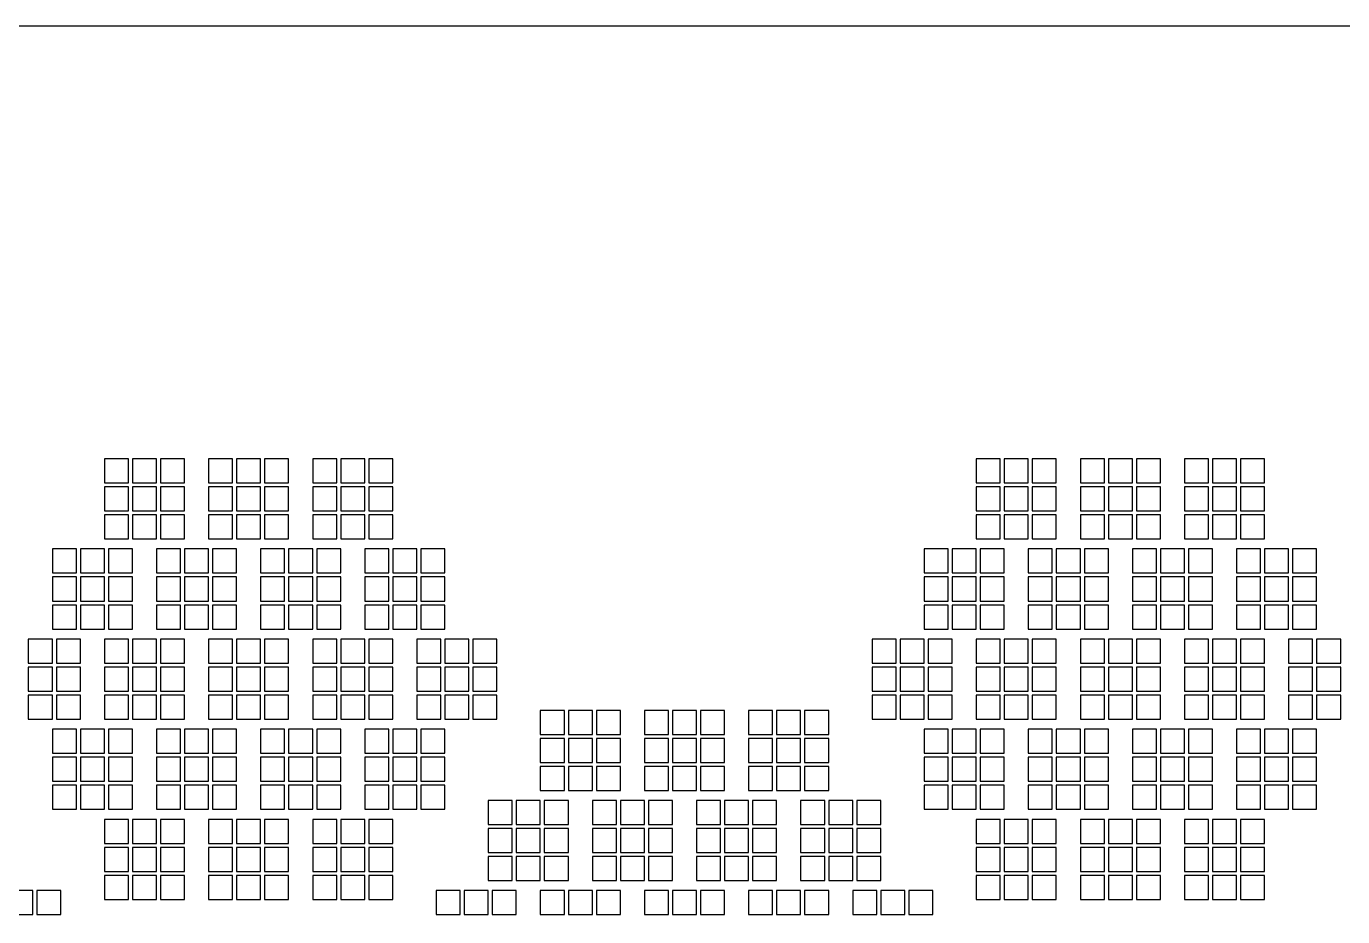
# Model space of a CAD drawing. Extents: x -49 to 54, y -38 to 38.
# Drawn here: x 27.16 to 43.59, y 26.88 to 38 of the extents above; entities that cross this region are included whole.
import ezdxf

# ---------------------------------------------------------------- set-up
doc = ezdxf.new("R2010")
doc.units = 0
doc.layers.add('BACK_LAYER', color=5, linetype='CONTINUOUS')
doc.layers.add('OUTLINE', color=7, linetype='CONTINUOUS')

msp = doc.modelspace()

# ---------------------------------------------------------------- linework, layer by layer
at = {"layer": 'BACK_LAYER'}
for points in [[(28.13, 32.299), (28.43, 32.299), (28.43, 32.599), (28.13, 32.599)], [(28.48, 32.299), (28.78, 32.299), (28.78, 32.599), (28.48, 32.599)], [(28.83, 32.299), (29.13, 32.299), (29.13, 32.599), (28.83, 32.599)], [(29.43, 32.299), (29.73, 32.299), (29.73, 32.599), (29.43, 32.599)], [(29.78, 32.299), (30.08, 32.299), (30.08, 32.599), (29.78, 32.599)], [(30.13, 32.299), (30.43, 32.299), (30.43, 32.599), (30.13, 32.599)], [(30.73, 32.299), (31.03, 32.299), (31.03, 32.599), (30.73, 32.599)], [(31.08, 32.299), (31.38, 32.299), (31.38, 32.599), (31.08, 32.599)], [(31.43, 32.299), (31.73, 32.299), (31.73, 32.599), (31.43, 32.599)], [(39.014, 32.299), (39.314, 32.299), (39.314, 32.599), (39.014, 32.599)], [(39.364, 32.299), (39.664, 32.299), (39.664, 32.599), (39.364, 32.599)], [(39.714, 32.299), (40.014, 32.299), (40.014, 32.599), (39.714, 32.599)], [(40.314, 32.299), (40.614, 32.299), (40.614, 32.599), (40.314, 32.599)], [(40.664, 32.299), (40.964, 32.299), (40.964, 32.599), (40.664, 32.599)], [(41.014, 32.299), (41.314, 32.299), (41.314, 32.599), (41.014, 32.599)], [(41.614, 32.299), (41.914, 32.299), (41.914, 32.599), (41.614, 32.599)], [(41.964, 32.299), (42.264, 32.299), (42.264, 32.599), (41.964, 32.599)], [(42.314, 32.299), (42.614, 32.299), (42.614, 32.599), (42.314, 32.599)], [(28.13, 31.949), (28.43, 31.949), (28.43, 32.249), (28.13, 32.249)], [(28.48, 31.949), (28.78, 31.949), (28.78, 32.249), (28.48, 32.249)], [(28.83, 31.949), (29.13, 31.949), (29.13, 32.249), (28.83, 32.249)], [(29.43, 31.949), (29.73, 31.949), (29.73, 32.249), (29.43, 32.249)], [(29.78, 31.949), (30.08, 31.949), (30.08, 32.249), (29.78, 32.249)], [(30.13, 31.949), (30.43, 31.949), (30.43, 32.249), (30.13, 32.249)], [(30.73, 31.949), (31.03, 31.949), (31.03, 32.249), (30.73, 32.249)], [(31.08, 31.949), (31.38, 31.949), (31.38, 32.249), (31.08, 32.249)], [(31.43, 31.949), (31.73, 31.949), (31.73, 32.249), (31.43, 32.249)], [(39.014, 31.949), (39.314, 31.949), (39.314, 32.249), (39.014, 32.249)], [(39.364, 31.949), (39.664, 31.949), (39.664, 32.249), (39.364, 32.249)], [(39.714, 31.949), (40.014, 31.949), (40.014, 32.249), (39.714, 32.249)], [(40.314, 31.949), (40.614, 31.949), (40.614, 32.249), (40.314, 32.249)], [(40.664, 31.949), (40.964, 31.949), (40.964, 32.249), (40.664, 32.249)], [(41.014, 31.949), (41.314, 31.949), (41.314, 32.249), (41.014, 32.249)], [(41.614, 31.949), (41.914, 31.949), (41.914, 32.249), (41.614, 32.249)], [(41.964, 31.949), (42.264, 31.949), (42.264, 32.249), (41.964, 32.249)], [(42.314, 31.949), (42.614, 31.949), (42.614, 32.249), (42.314, 32.249)], [(28.13, 31.599), (28.43, 31.599), (28.43, 31.899), (28.13, 31.899)], [(28.48, 31.599), (28.78, 31.599), (28.78, 31.899), (28.48, 31.899)], [(28.83, 31.599), (29.13, 31.599), (29.13, 31.899), (28.83, 31.899)], [(29.43, 31.599), (29.73, 31.599), (29.73, 31.899), (29.43, 31.899)], [(29.78, 31.599), (30.08, 31.599), (30.08, 31.899), (29.78, 31.899)], [(30.13, 31.599), (30.43, 31.599), (30.43, 31.899), (30.13, 31.899)], [(30.73, 31.599), (31.03, 31.599), (31.03, 31.899), (30.73, 31.899)], [(31.08, 31.599), (31.38, 31.599), (31.38, 31.899), (31.08, 31.899)], [(31.43, 31.599), (31.73, 31.599), (31.73, 31.899), (31.43, 31.899)], [(39.014, 31.599), (39.314, 31.599), (39.314, 31.899), (39.014, 31.899)], [(39.364, 31.599), (39.664, 31.599), (39.664, 31.899), (39.364, 31.899)], [(39.714, 31.599), (40.014, 31.599), (40.014, 31.899), (39.714, 31.899)], [(40.314, 31.599), (40.614, 31.599), (40.614, 31.899), (40.314, 31.899)], [(40.664, 31.599), (40.964, 31.599), (40.964, 31.899), (40.664, 31.899)], [(41.014, 31.599), (41.314, 31.599), (41.314, 31.899), (41.014, 31.899)], [(41.614, 31.599), (41.914, 31.599), (41.914, 31.899), (41.614, 31.899)], [(41.964, 31.599), (42.264, 31.599), (42.264, 31.899), (41.964, 31.899)], [(42.314, 31.599), (42.614, 31.599), (42.614, 31.899), (42.314, 31.899)], [(27.48, 31.173), (27.78, 31.173), (27.78, 31.473), (27.48, 31.473)], [(27.83, 31.173), (28.13, 31.173), (28.13, 31.473), (27.83, 31.473)], [(28.18, 31.173), (28.48, 31.173), (28.48, 31.473), (28.18, 31.473)], [(28.78, 31.173), (29.08, 31.173), (29.08, 31.473), (28.78, 31.473)], [(29.13, 31.173), (29.43, 31.173), (29.43, 31.473), (29.13, 31.473)], [(29.48, 31.173), (29.78, 31.173), (29.78, 31.473), (29.48, 31.473)], [(30.08, 31.173), (30.38, 31.173), (30.38, 31.473), (30.08, 31.473)], [(30.43, 31.173), (30.73, 31.173), (30.73, 31.473), (30.43, 31.473)], [(30.78, 31.173), (31.08, 31.173), (31.08, 31.473), (30.78, 31.473)], [(31.38, 31.173), (31.68, 31.173), (31.68, 31.473), (31.38, 31.473)], [(31.73, 31.173), (32.03, 31.173), (32.03, 31.473), (31.73, 31.473)], [(32.08, 31.173), (32.38, 31.173), (32.38, 31.473), (32.08, 31.473)], [(38.364, 31.173), (38.664, 31.173), (38.664, 31.473), (38.364, 31.473)], [(38.714, 31.173), (39.014, 31.173), (39.014, 31.473), (38.714, 31.473)], [(39.064, 31.173), (39.364, 31.173), (39.364, 31.473), (39.064, 31.473)], [(39.664, 31.173), (39.964, 31.173), (39.964, 31.473), (39.664, 31.473)], [(40.014, 31.173), (40.314, 31.173), (40.314, 31.473), (40.014, 31.473)], [(40.364, 31.173), (40.664, 31.173), (40.664, 31.473), (40.364, 31.473)], [(40.964, 31.173), (41.264, 31.173), (41.264, 31.473), (40.964, 31.473)], [(41.314, 31.173), (41.614, 31.173), (41.614, 31.473), (41.314, 31.473)], [(41.664, 31.173), (41.964, 31.173), (41.964, 31.473), (41.664, 31.473)], [(42.264, 31.173), (42.564, 31.173), (42.564, 31.473), (42.264, 31.473)], [(42.614, 31.173), (42.914, 31.173), (42.914, 31.473), (42.614, 31.473)], [(42.964, 31.173), (43.264, 31.173), (43.264, 31.473), (42.964, 31.473)], [(27.48, 30.823), (27.78, 30.823), (27.78, 31.123), (27.48, 31.123)], [(27.83, 30.823), (28.13, 30.823), (28.13, 31.123), (27.83, 31.123)], [(28.18, 30.823), (28.48, 30.823), (28.48, 31.123), (28.18, 31.123)], [(28.78, 30.823), (29.08, 30.823), (29.08, 31.123), (28.78, 31.123)], [(29.13, 30.823), (29.43, 30.823), (29.43, 31.123), (29.13, 31.123)], [(29.48, 30.823), (29.78, 30.823), (29.78, 31.123), (29.48, 31.123)], [(30.08, 30.823), (30.38, 30.823), (30.38, 31.123), (30.08, 31.123)], [(30.43, 30.823), (30.73, 30.823), (30.73, 31.123), (30.43, 31.123)], [(30.78, 30.823), (31.08, 30.823), (31.08, 31.123), (30.78, 31.123)], [(31.38, 30.823), (31.68, 30.823), (31.68, 31.123), (31.38, 31.123)], [(31.73, 30.823), (32.03, 30.823), (32.03, 31.123), (31.73, 31.123)], [(32.08, 30.823), (32.38, 30.823), (32.38, 31.123), (32.08, 31.123)], [(38.364, 30.823), (38.664, 30.823), (38.664, 31.123), (38.364, 31.123)], [(38.714, 30.823), (39.014, 30.823), (39.014, 31.123), (38.714, 31.123)], [(39.064, 30.823), (39.364, 30.823), (39.364, 31.123), (39.064, 31.123)], [(39.664, 30.823), (39.964, 30.823), (39.964, 31.123), (39.664, 31.123)], [(40.014, 30.823), (40.314, 30.823), (40.314, 31.123), (40.014, 31.123)], [(40.364, 30.823), (40.664, 30.823), (40.664, 31.123), (40.364, 31.123)], [(40.964, 30.823), (41.264, 30.823), (41.264, 31.123), (40.964, 31.123)], [(41.314, 30.823), (41.614, 30.823), (41.614, 31.123), (41.314, 31.123)], [(41.664, 30.823), (41.964, 30.823), (41.964, 31.123), (41.664, 31.123)], [(42.264, 30.823), (42.564, 30.823), (42.564, 31.123), (42.264, 31.123)], [(42.614, 30.823), (42.914, 30.823), (42.914, 31.123), (42.614, 31.123)], [(42.964, 30.823), (43.264, 30.823), (43.264, 31.123), (42.964, 31.123)], [(27.48, 30.473), (27.78, 30.473), (27.78, 30.773), (27.48, 30.773)], [(27.83, 30.473), (28.13, 30.473), (28.13, 30.773), (27.83, 30.773)], [(28.18, 30.473), (28.48, 30.473), (28.48, 30.773), (28.18, 30.773)], [(28.78, 30.473), (29.08, 30.473), (29.08, 30.773), (28.78, 30.773)], [(29.13, 30.473), (29.43, 30.473), (29.43, 30.773), (29.13, 30.773)], [(29.48, 30.473), (29.78, 30.473), (29.78, 30.773), (29.48, 30.773)], [(30.08, 30.473), (30.38, 30.473), (30.38, 30.773), (30.08, 30.773)], [(30.43, 30.473), (30.73, 30.473), (30.73, 30.773), (30.43, 30.773)], [(30.78, 30.473), (31.08, 30.473), (31.08, 30.773), (30.78, 30.773)], [(31.38, 30.473), (31.68, 30.473), (31.68, 30.773), (31.38, 30.773)], [(31.73, 30.473), (32.03, 30.473), (32.03, 30.773), (31.73, 30.773)], [(32.08, 30.473), (32.38, 30.473), (32.38, 30.773), (32.08, 30.773)], [(38.364, 30.473), (38.664, 30.473), (38.664, 30.773), (38.364, 30.773)], [(38.714, 30.473), (39.014, 30.473), (39.014, 30.773), (38.714, 30.773)], [(39.064, 30.473), (39.364, 30.473), (39.364, 30.773), (39.064, 30.773)], [(39.664, 30.473), (39.964, 30.473), (39.964, 30.773), (39.664, 30.773)], [(40.014, 30.473), (40.314, 30.473), (40.314, 30.773), (40.014, 30.773)], [(40.364, 30.473), (40.664, 30.473), (40.664, 30.773), (40.364, 30.773)], [(40.964, 30.473), (41.264, 30.473), (41.264, 30.773), (40.964, 30.773)], [(41.314, 30.473), (41.614, 30.473), (41.614, 30.773), (41.314, 30.773)], [(41.664, 30.473), (41.964, 30.473), (41.964, 30.773), (41.664, 30.773)], [(42.264, 30.473), (42.564, 30.473), (42.564, 30.773), (42.264, 30.773)], [(42.614, 30.473), (42.914, 30.473), (42.914, 30.773), (42.614, 30.773)], [(42.964, 30.473), (43.264, 30.473), (43.264, 30.773), (42.964, 30.773)], [(27.18, 30.048), (27.48, 30.048), (27.48, 30.348), (27.18, 30.348)], [(27.53, 30.048), (27.83, 30.048), (27.83, 30.348), (27.53, 30.348)], [(28.13, 30.048), (28.43, 30.048), (28.43, 30.348), (28.13, 30.348)], [(28.48, 30.048), (28.78, 30.048), (28.78, 30.348), (28.48, 30.348)], [(28.83, 30.048), (29.13, 30.048), (29.13, 30.348), (28.83, 30.348)], [(29.43, 30.048), (29.73, 30.048), (29.73, 30.348), (29.43, 30.348)], [(29.78, 30.048), (30.08, 30.048), (30.08, 30.348), (29.78, 30.348)], [(30.13, 30.048), (30.43, 30.048), (30.43, 30.348), (30.13, 30.348)], [(30.73, 30.048), (31.03, 30.048), (31.03, 30.348), (30.73, 30.348)], [(31.08, 30.048), (31.38, 30.048), (31.38, 30.348), (31.08, 30.348)], [(31.43, 30.048), (31.73, 30.048), (31.73, 30.348), (31.43, 30.348)], [(32.03, 30.048), (32.33, 30.048), (32.33, 30.348), (32.03, 30.348)], [(32.38, 30.048), (32.68, 30.048), (32.68, 30.348), (32.38, 30.348)], [(32.73, 30.048), (33.03, 30.048), (33.03, 30.348), (32.73, 30.348)], [(37.714, 30.048), (38.014, 30.048), (38.014, 30.348), (37.714, 30.348)], [(38.064, 30.048), (38.364, 30.048), (38.364, 30.348), (38.064, 30.348)], [(38.414, 30.048), (38.714, 30.048), (38.714, 30.348), (38.414, 30.348)], [(39.014, 30.048), (39.314, 30.048), (39.314, 30.348), (39.014, 30.348)], [(39.364, 30.048), (39.664, 30.048), (39.664, 30.348), (39.364, 30.348)], [(39.714, 30.048), (40.014, 30.048), (40.014, 30.348), (39.714, 30.348)], [(40.314, 30.048), (40.614, 30.048), (40.614, 30.348), (40.314, 30.348)], [(40.664, 30.048), (40.964, 30.048), (40.964, 30.348), (40.664, 30.348)], [(41.014, 30.048), (41.314, 30.048), (41.314, 30.348), (41.014, 30.348)], [(41.614, 30.048), (41.914, 30.048), (41.914, 30.348), (41.614, 30.348)], [(41.964, 30.048), (42.264, 30.048), (42.264, 30.348), (41.964, 30.348)], [(42.314, 30.048), (42.614, 30.048), (42.614, 30.348), (42.314, 30.348)], [(42.914, 30.048), (43.214, 30.048), (43.214, 30.348), (42.914, 30.348)], [(43.264, 30.048), (43.564, 30.048), (43.564, 30.348), (43.264, 30.348)], [(27.18, 29.698), (27.48, 29.698), (27.48, 29.998), (27.18, 29.998)], [(27.53, 29.698), (27.83, 29.698), (27.83, 29.998), (27.53, 29.998)], [(28.13, 29.698), (28.43, 29.698), (28.43, 29.998), (28.13, 29.998)], [(28.48, 29.698), (28.78, 29.698), (28.78, 29.998), (28.48, 29.998)], [(28.83, 29.698), (29.13, 29.698), (29.13, 29.998), (28.83, 29.998)], [(29.43, 29.698), (29.73, 29.698), (29.73, 29.998), (29.43, 29.998)], [(29.78, 29.698), (30.08, 29.698), (30.08, 29.998), (29.78, 29.998)], [(30.13, 29.698), (30.43, 29.698), (30.43, 29.998), (30.13, 29.998)], [(30.73, 29.698), (31.03, 29.698), (31.03, 29.998), (30.73, 29.998)], [(31.08, 29.698), (31.38, 29.698), (31.38, 29.998), (31.08, 29.998)], [(31.43, 29.698), (31.73, 29.698), (31.73, 29.998), (31.43, 29.998)], [(32.03, 29.698), (32.33, 29.698), (32.33, 29.998), (32.03, 29.998)], [(32.38, 29.698), (32.68, 29.698), (32.68, 29.998), (32.38, 29.998)], [(32.73, 29.698), (33.03, 29.698), (33.03, 29.998), (32.73, 29.998)], [(37.714, 29.698), (38.014, 29.698), (38.014, 29.998), (37.714, 29.998)], [(38.064, 29.698), (38.364, 29.698), (38.364, 29.998), (38.064, 29.998)], [(38.414, 29.698), (38.714, 29.698), (38.714, 29.998), (38.414, 29.998)], [(39.014, 29.698), (39.314, 29.698), (39.314, 29.998), (39.014, 29.998)], [(39.364, 29.698), (39.664, 29.698), (39.664, 29.998), (39.364, 29.998)], [(39.714, 29.698), (40.014, 29.698), (40.014, 29.998), (39.714, 29.998)], [(40.314, 29.698), (40.614, 29.698), (40.614, 29.998), (40.314, 29.998)], [(40.664, 29.698), (40.964, 29.698), (40.964, 29.998), (40.664, 29.998)], [(41.014, 29.698), (41.314, 29.698), (41.314, 29.998), (41.014, 29.998)], [(41.614, 29.698), (41.914, 29.698), (41.914, 29.998), (41.614, 29.998)], [(41.964, 29.698), (42.264, 29.698), (42.264, 29.998), (41.964, 29.998)], [(42.314, 29.698), (42.614, 29.698), (42.614, 29.998), (42.314, 29.998)], [(42.914, 29.698), (43.214, 29.698), (43.214, 29.998), (42.914, 29.998)], [(43.264, 29.698), (43.564, 29.698), (43.564, 29.998), (43.264, 29.998)], [(27.18, 29.348), (27.48, 29.348), (27.48, 29.648), (27.18, 29.648)], [(27.53, 29.348), (27.83, 29.348), (27.83, 29.648), (27.53, 29.648)], [(28.13, 29.348), (28.43, 29.348), (28.43, 29.648), (28.13, 29.648)], [(28.48, 29.348), (28.78, 29.348), (28.78, 29.648), (28.48, 29.648)], [(28.83, 29.348), (29.13, 29.348), (29.13, 29.648), (28.83, 29.648)], [(29.43, 29.348), (29.73, 29.348), (29.73, 29.648), (29.43, 29.648)], [(29.78, 29.348), (30.08, 29.348), (30.08, 29.648), (29.78, 29.648)], [(30.13, 29.348), (30.43, 29.348), (30.43, 29.648), (30.13, 29.648)], [(30.73, 29.348), (31.03, 29.348), (31.03, 29.648), (30.73, 29.648)], [(31.08, 29.348), (31.38, 29.348), (31.38, 29.648), (31.08, 29.648)], [(31.43, 29.348), (31.73, 29.348), (31.73, 29.648), (31.43, 29.648)], [(32.03, 29.348), (32.33, 29.348), (32.33, 29.648), (32.03, 29.648)], [(32.38, 29.348), (32.68, 29.348), (32.68, 29.648), (32.38, 29.648)], [(32.73, 29.348), (33.03, 29.348), (33.03, 29.648), (32.73, 29.648)], [(37.714, 29.348), (38.014, 29.348), (38.014, 29.648), (37.714, 29.648)], [(38.064, 29.348), (38.364, 29.348), (38.364, 29.648), (38.064, 29.648)], [(38.414, 29.348), (38.714, 29.348), (38.714, 29.648), (38.414, 29.648)], [(39.014, 29.348), (39.314, 29.348), (39.314, 29.648), (39.014, 29.648)], [(39.364, 29.348), (39.664, 29.348), (39.664, 29.648), (39.364, 29.648)], [(39.714, 29.348), (40.014, 29.348), (40.014, 29.648), (39.714, 29.648)], [(40.314, 29.348), (40.614, 29.348), (40.614, 29.648), (40.314, 29.648)], [(40.664, 29.348), (40.964, 29.348), (40.964, 29.648), (40.664, 29.648)], [(41.014, 29.348), (41.314, 29.348), (41.314, 29.648), (41.014, 29.648)], [(41.614, 29.348), (41.914, 29.348), (41.914, 29.648), (41.614, 29.648)], [(41.964, 29.348), (42.264, 29.348), (42.264, 29.648), (41.964, 29.648)], [(42.314, 29.348), (42.614, 29.348), (42.614, 29.648), (42.314, 29.648)], [(42.914, 29.348), (43.214, 29.348), (43.214, 29.648), (42.914, 29.648)], [(43.264, 29.348), (43.564, 29.348), (43.564, 29.648), (43.264, 29.648)], [(33.572, 29.157), (33.872, 29.157), (33.872, 29.457), (33.572, 29.457)], [(33.922, 29.157), (34.222, 29.157), (34.222, 29.457), (33.922, 29.457)], [(34.272, 29.157), (34.572, 29.157), (34.572, 29.457), (34.272, 29.457)], [(34.872, 29.157), (35.172, 29.157), (35.172, 29.457), (34.872, 29.457)], [(35.222, 29.157), (35.522, 29.157), (35.522, 29.457), (35.222, 29.457)], [(35.572, 29.157), (35.872, 29.157), (35.872, 29.457), (35.572, 29.457)], [(36.172, 29.157), (36.472, 29.157), (36.472, 29.457), (36.172, 29.457)], [(36.522, 29.157), (36.822, 29.157), (36.822, 29.457), (36.522, 29.457)], [(36.872, 29.157), (37.172, 29.157), (37.172, 29.457), (36.872, 29.457)], [(27.48, 28.922), (27.78, 28.922), (27.78, 29.222), (27.48, 29.222)], [(27.83, 28.922), (28.13, 28.922), (28.13, 29.222), (27.83, 29.222)], [(28.18, 28.922), (28.48, 28.922), (28.48, 29.222), (28.18, 29.222)], [(28.78, 28.922), (29.08, 28.922), (29.08, 29.222), (28.78, 29.222)], [(29.13, 28.922), (29.43, 28.922), (29.43, 29.222), (29.13, 29.222)], [(29.48, 28.922), (29.78, 28.922), (29.78, 29.222), (29.48, 29.222)], [(30.08, 28.922), (30.38, 28.922), (30.38, 29.222), (30.08, 29.222)], [(30.43, 28.922), (30.73, 28.922), (30.73, 29.222), (30.43, 29.222)], [(30.78, 28.922), (31.08, 28.922), (31.08, 29.222), (30.78, 29.222)], [(31.38, 28.922), (31.68, 28.922), (31.68, 29.222), (31.38, 29.222)], [(31.73, 28.922), (32.03, 28.922), (32.03, 29.222), (31.73, 29.222)], [(32.08, 28.922), (32.38, 28.922), (32.38, 29.222), (32.08, 29.222)], [(33.572, 28.807), (33.872, 28.807), (33.872, 29.107), (33.572, 29.107)], [(33.922, 28.807), (34.222, 28.807), (34.222, 29.107), (33.922, 29.107)], [(34.272, 28.807), (34.572, 28.807), (34.572, 29.107), (34.272, 29.107)], [(34.872, 28.807), (35.172, 28.807), (35.172, 29.107), (34.872, 29.107)], [(35.222, 28.807), (35.522, 28.807), (35.522, 29.107), (35.222, 29.107)], [(35.572, 28.807), (35.872, 28.807), (35.872, 29.107), (35.572, 29.107)], [(36.172, 28.807), (36.472, 28.807), (36.472, 29.107), (36.172, 29.107)], [(36.522, 28.807), (36.822, 28.807), (36.822, 29.107), (36.522, 29.107)], [(36.872, 28.807), (37.172, 28.807), (37.172, 29.107), (36.872, 29.107)], [(38.364, 28.922), (38.664, 28.922), (38.664, 29.222), (38.364, 29.222)], [(38.714, 28.922), (39.014, 28.922), (39.014, 29.222), (38.714, 29.222)], [(39.064, 28.922), (39.364, 28.922), (39.364, 29.222), (39.064, 29.222)], [(39.664, 28.922), (39.964, 28.922), (39.964, 29.222), (39.664, 29.222)], [(40.014, 28.922), (40.314, 28.922), (40.314, 29.222), (40.014, 29.222)], [(40.364, 28.922), (40.664, 28.922), (40.664, 29.222), (40.364, 29.222)], [(40.964, 28.922), (41.264, 28.922), (41.264, 29.222), (40.964, 29.222)], [(41.314, 28.922), (41.614, 28.922), (41.614, 29.222), (41.314, 29.222)], [(41.664, 28.922), (41.964, 28.922), (41.964, 29.222), (41.664, 29.222)], [(42.264, 28.922), (42.564, 28.922), (42.564, 29.222), (42.264, 29.222)], [(42.614, 28.922), (42.914, 28.922), (42.914, 29.222), (42.614, 29.222)], [(42.964, 28.922), (43.264, 28.922), (43.264, 29.222), (42.964, 29.222)], [(27.48, 28.572), (27.78, 28.572), (27.78, 28.872), (27.48, 28.872)], [(27.83, 28.572), (28.13, 28.572), (28.13, 28.872), (27.83, 28.872)], [(28.18, 28.572), (28.48, 28.572), (28.48, 28.872), (28.18, 28.872)], [(28.78, 28.572), (29.08, 28.572), (29.08, 28.872), (28.78, 28.872)], [(29.13, 28.572), (29.43, 28.572), (29.43, 28.872), (29.13, 28.872)], [(29.48, 28.572), (29.78, 28.572), (29.78, 28.872), (29.48, 28.872)], [(30.08, 28.572), (30.38, 28.572), (30.38, 28.872), (30.08, 28.872)], [(30.43, 28.572), (30.73, 28.572), (30.73, 28.872), (30.43, 28.872)], [(30.78, 28.572), (31.08, 28.572), (31.08, 28.872), (30.78, 28.872)], [(31.38, 28.572), (31.68, 28.572), (31.68, 28.872), (31.38, 28.872)], [(31.73, 28.572), (32.03, 28.572), (32.03, 28.872), (31.73, 28.872)], [(32.08, 28.572), (32.38, 28.572), (32.38, 28.872), (32.08, 28.872)], [(38.364, 28.572), (38.664, 28.572), (38.664, 28.872), (38.364, 28.872)], [(38.714, 28.572), (39.014, 28.572), (39.014, 28.872), (38.714, 28.872)], [(39.064, 28.572), (39.364, 28.572), (39.364, 28.872), (39.064, 28.872)], [(39.664, 28.572), (39.964, 28.572), (39.964, 28.872), (39.664, 28.872)], [(40.014, 28.572), (40.314, 28.572), (40.314, 28.872), (40.014, 28.872)], [(40.364, 28.572), (40.664, 28.572), (40.664, 28.872), (40.364, 28.872)], [(40.964, 28.572), (41.264, 28.572), (41.264, 28.872), (40.964, 28.872)], [(41.314, 28.572), (41.614, 28.572), (41.614, 28.872), (41.314, 28.872)], [(41.664, 28.572), (41.964, 28.572), (41.964, 28.872), (41.664, 28.872)], [(42.264, 28.572), (42.564, 28.572), (42.564, 28.872), (42.264, 28.872)], [(42.614, 28.572), (42.914, 28.572), (42.914, 28.872), (42.614, 28.872)], [(42.964, 28.572), (43.264, 28.572), (43.264, 28.872), (42.964, 28.872)], [(33.572, 28.457), (33.872, 28.457), (33.872, 28.757), (33.572, 28.757)], [(33.922, 28.457), (34.222, 28.457), (34.222, 28.757), (33.922, 28.757)], [(34.272, 28.457), (34.572, 28.457), (34.572, 28.757), (34.272, 28.757)], [(34.872, 28.457), (35.172, 28.457), (35.172, 28.757), (34.872, 28.757)], [(35.222, 28.457), (35.522, 28.457), (35.522, 28.757), (35.222, 28.757)], [(35.572, 28.457), (35.872, 28.457), (35.872, 28.757), (35.572, 28.757)], [(36.172, 28.457), (36.472, 28.457), (36.472, 28.757), (36.172, 28.757)], [(36.522, 28.457), (36.822, 28.457), (36.822, 28.757), (36.522, 28.757)], [(36.872, 28.457), (37.172, 28.457), (37.172, 28.757), (36.872, 28.757)], [(27.48, 28.222), (27.78, 28.222), (27.78, 28.522), (27.48, 28.522)], [(27.83, 28.222), (28.13, 28.222), (28.13, 28.522), (27.83, 28.522)], [(28.18, 28.222), (28.48, 28.222), (28.48, 28.522), (28.18, 28.522)], [(28.78, 28.222), (29.08, 28.222), (29.08, 28.522), (28.78, 28.522)], [(29.13, 28.222), (29.43, 28.222), (29.43, 28.522), (29.13, 28.522)], [(29.48, 28.222), (29.78, 28.222), (29.78, 28.522), (29.48, 28.522)], [(30.08, 28.222), (30.38, 28.222), (30.38, 28.522), (30.08, 28.522)], [(30.43, 28.222), (30.73, 28.222), (30.73, 28.522), (30.43, 28.522)], [(30.78, 28.222), (31.08, 28.222), (31.08, 28.522), (30.78, 28.522)], [(31.38, 28.222), (31.68, 28.222), (31.68, 28.522), (31.38, 28.522)], [(31.73, 28.222), (32.03, 28.222), (32.03, 28.522), (31.73, 28.522)], [(32.08, 28.222), (32.38, 28.222), (32.38, 28.522), (32.08, 28.522)], [(38.364, 28.222), (38.664, 28.222), (38.664, 28.522), (38.364, 28.522)], [(38.714, 28.222), (39.014, 28.222), (39.014, 28.522), (38.714, 28.522)], [(39.064, 28.222), (39.364, 28.222), (39.364, 28.522), (39.064, 28.522)], [(39.664, 28.222), (39.964, 28.222), (39.964, 28.522), (39.664, 28.522)], [(40.014, 28.222), (40.314, 28.222), (40.314, 28.522), (40.014, 28.522)], [(40.364, 28.222), (40.664, 28.222), (40.664, 28.522), (40.364, 28.522)], [(40.964, 28.222), (41.264, 28.222), (41.264, 28.522), (40.964, 28.522)], [(41.314, 28.222), (41.614, 28.222), (41.614, 28.522), (41.314, 28.522)], [(41.664, 28.222), (41.964, 28.222), (41.964, 28.522), (41.664, 28.522)], [(42.264, 28.222), (42.564, 28.222), (42.564, 28.522), (42.264, 28.522)], [(42.614, 28.222), (42.914, 28.222), (42.914, 28.522), (42.614, 28.522)], [(42.964, 28.222), (43.264, 28.222), (43.264, 28.522), (42.964, 28.522)], [(32.922, 28.032), (33.222, 28.032), (33.222, 28.332), (32.922, 28.332)], [(33.272, 28.032), (33.572, 28.032), (33.572, 28.332), (33.272, 28.332)], [(33.622, 28.032), (33.922, 28.032), (33.922, 28.332), (33.622, 28.332)], [(34.222, 28.032), (34.522, 28.032), (34.522, 28.332), (34.222, 28.332)], [(34.572, 28.032), (34.872, 28.032), (34.872, 28.332), (34.572, 28.332)], [(34.922, 28.032), (35.222, 28.032), (35.222, 28.332), (34.922, 28.332)], [(35.522, 28.032), (35.822, 28.032), (35.822, 28.332), (35.522, 28.332)], [(35.872, 28.032), (36.172, 28.032), (36.172, 28.332), (35.872, 28.332)], [(36.222, 28.032), (36.522, 28.032), (36.522, 28.332), (36.222, 28.332)], [(36.822, 28.032), (37.122, 28.032), (37.122, 28.332), (36.822, 28.332)], [(37.172, 28.032), (37.472, 28.032), (37.472, 28.332), (37.172, 28.332)], [(37.522, 28.032), (37.822, 28.032), (37.822, 28.332), (37.522, 28.332)], [(28.13, 27.796), (28.43, 27.796), (28.43, 28.096), (28.13, 28.096)], [(28.48, 27.796), (28.78, 27.796), (28.78, 28.096), (28.48, 28.096)], [(28.83, 27.796), (29.13, 27.796), (29.13, 28.096), (28.83, 28.096)], [(29.43, 27.796), (29.73, 27.796), (29.73, 28.096), (29.43, 28.096)], [(29.78, 27.796), (30.08, 27.796), (30.08, 28.096), (29.78, 28.096)], [(30.13, 27.796), (30.43, 27.796), (30.43, 28.096), (30.13, 28.096)], [(30.73, 27.796), (31.03, 27.796), (31.03, 28.096), (30.73, 28.096)], [(31.08, 27.796), (31.38, 27.796), (31.38, 28.096), (31.08, 28.096)], [(31.43, 27.796), (31.73, 27.796), (31.73, 28.096), (31.43, 28.096)], [(32.922, 27.682), (33.222, 27.682), (33.222, 27.982), (32.922, 27.982)], [(33.272, 27.682), (33.572, 27.682), (33.572, 27.982), (33.272, 27.982)], [(33.622, 27.682), (33.922, 27.682), (33.922, 27.982), (33.622, 27.982)], [(34.222, 27.682), (34.522, 27.682), (34.522, 27.982), (34.222, 27.982)], [(34.572, 27.682), (34.872, 27.682), (34.872, 27.982), (34.572, 27.982)], [(34.922, 27.682), (35.222, 27.682), (35.222, 27.982), (34.922, 27.982)], [(35.522, 27.682), (35.822, 27.682), (35.822, 27.982), (35.522, 27.982)], [(35.872, 27.682), (36.172, 27.682), (36.172, 27.982), (35.872, 27.982)], [(36.222, 27.682), (36.522, 27.682), (36.522, 27.982), (36.222, 27.982)], [(36.822, 27.682), (37.122, 27.682), (37.122, 27.982), (36.822, 27.982)], [(37.172, 27.682), (37.472, 27.682), (37.472, 27.982), (37.172, 27.982)], [(37.522, 27.682), (37.822, 27.682), (37.822, 27.982), (37.522, 27.982)], [(39.014, 27.796), (39.314, 27.796), (39.314, 28.096), (39.014, 28.096)], [(39.364, 27.796), (39.664, 27.796), (39.664, 28.096), (39.364, 28.096)], [(39.714, 27.796), (40.014, 27.796), (40.014, 28.096), (39.714, 28.096)], [(40.314, 27.796), (40.614, 27.796), (40.614, 28.096), (40.314, 28.096)], [(40.664, 27.796), (40.964, 27.796), (40.964, 28.096), (40.664, 28.096)], [(41.014, 27.796), (41.314, 27.796), (41.314, 28.096), (41.014, 28.096)], [(41.614, 27.796), (41.914, 27.796), (41.914, 28.096), (41.614, 28.096)], [(41.964, 27.796), (42.264, 27.796), (42.264, 28.096), (41.964, 28.096)], [(42.314, 27.796), (42.614, 27.796), (42.614, 28.096), (42.314, 28.096)], [(28.13, 27.446), (28.43, 27.446), (28.43, 27.746), (28.13, 27.746)], [(28.48, 27.446), (28.78, 27.446), (28.78, 27.746), (28.48, 27.746)], [(28.83, 27.446), (29.13, 27.446), (29.13, 27.746), (28.83, 27.746)], [(29.43, 27.446), (29.73, 27.446), (29.73, 27.746), (29.43, 27.746)], [(29.78, 27.446), (30.08, 27.446), (30.08, 27.746), (29.78, 27.746)], [(30.13, 27.446), (30.43, 27.446), (30.43, 27.746), (30.13, 27.746)], [(30.73, 27.446), (31.03, 27.446), (31.03, 27.746), (30.73, 27.746)], [(31.08, 27.446), (31.38, 27.446), (31.38, 27.746), (31.08, 27.746)], [(31.43, 27.446), (31.73, 27.446), (31.73, 27.746), (31.43, 27.746)], [(32.922, 27.332), (33.222, 27.332), (33.222, 27.632), (32.922, 27.632)], [(33.272, 27.332), (33.572, 27.332), (33.572, 27.632), (33.272, 27.632)], [(33.622, 27.332), (33.922, 27.332), (33.922, 27.632), (33.622, 27.632)], [(34.222, 27.332), (34.522, 27.332), (34.522, 27.632), (34.222, 27.632)], [(34.572, 27.332), (34.872, 27.332), (34.872, 27.632), (34.572, 27.632)], [(34.922, 27.332), (35.222, 27.332), (35.222, 27.632), (34.922, 27.632)], [(35.522, 27.332), (35.822, 27.332), (35.822, 27.632), (35.522, 27.632)], [(35.872, 27.332), (36.172, 27.332), (36.172, 27.632), (35.872, 27.632)], [(36.222, 27.332), (36.522, 27.332), (36.522, 27.632), (36.222, 27.632)], [(36.822, 27.332), (37.122, 27.332), (37.122, 27.632), (36.822, 27.632)], [(37.172, 27.332), (37.472, 27.332), (37.472, 27.632), (37.172, 27.632)], [(37.522, 27.332), (37.822, 27.332), (37.822, 27.632), (37.522, 27.632)], [(39.014, 27.446), (39.314, 27.446), (39.314, 27.746), (39.014, 27.746)], [(39.364, 27.446), (39.664, 27.446), (39.664, 27.746), (39.364, 27.746)], [(39.714, 27.446), (40.014, 27.446), (40.014, 27.746), (39.714, 27.746)], [(40.314, 27.446), (40.614, 27.446), (40.614, 27.746), (40.314, 27.746)], [(40.664, 27.446), (40.964, 27.446), (40.964, 27.746), (40.664, 27.746)], [(41.014, 27.446), (41.314, 27.446), (41.314, 27.746), (41.014, 27.746)], [(41.614, 27.446), (41.914, 27.446), (41.914, 27.746), (41.614, 27.746)], [(41.964, 27.446), (42.264, 27.446), (42.264, 27.746), (41.964, 27.746)], [(42.314, 27.446), (42.614, 27.446), (42.614, 27.746), (42.314, 27.746)], [(28.13, 27.096), (28.43, 27.096), (28.43, 27.396), (28.13, 27.396)], [(28.48, 27.096), (28.78, 27.096), (28.78, 27.396), (28.48, 27.396)], [(28.83, 27.096), (29.13, 27.096), (29.13, 27.396), (28.83, 27.396)], [(29.43, 27.096), (29.73, 27.096), (29.73, 27.396), (29.43, 27.396)], [(29.78, 27.096), (30.08, 27.096), (30.08, 27.396), (29.78, 27.396)], [(30.13, 27.096), (30.43, 27.096), (30.43, 27.396), (30.13, 27.396)], [(30.73, 27.096), (31.03, 27.096), (31.03, 27.396), (30.73, 27.396)], [(31.08, 27.096), (31.38, 27.096), (31.38, 27.396), (31.08, 27.396)], [(31.43, 27.096), (31.73, 27.096), (31.73, 27.396), (31.43, 27.396)], [(39.014, 27.096), (39.314, 27.096), (39.314, 27.396), (39.014, 27.396)], [(39.364, 27.096), (39.664, 27.096), (39.664, 27.396), (39.364, 27.396)], [(39.714, 27.096), (40.014, 27.096), (40.014, 27.396), (39.714, 27.396)], [(40.314, 27.096), (40.614, 27.096), (40.614, 27.396), (40.314, 27.396)], [(40.664, 27.096), (40.964, 27.096), (40.964, 27.396), (40.664, 27.396)], [(41.014, 27.096), (41.314, 27.096), (41.314, 27.396), (41.014, 27.396)], [(41.614, 27.096), (41.914, 27.096), (41.914, 27.396), (41.614, 27.396)], [(41.964, 27.096), (42.264, 27.096), (42.264, 27.396), (41.964, 27.396)], [(42.314, 27.096), (42.614, 27.096), (42.614, 27.396), (42.314, 27.396)], [(26.938, 26.906), (27.238, 26.906), (27.238, 27.206), (26.938, 27.206)], [(27.288, 26.906), (27.588, 26.906), (27.588, 27.206), (27.288, 27.206)], [(32.272, 26.906), (32.572, 26.906), (32.572, 27.206), (32.272, 27.206)], [(32.622, 26.906), (32.922, 26.906), (32.922, 27.206), (32.622, 27.206)], [(32.972, 26.906), (33.272, 26.906), (33.272, 27.206), (32.972, 27.206)], [(33.572, 26.906), (33.872, 26.906), (33.872, 27.206), (33.572, 27.206)], [(33.922, 26.906), (34.222, 26.906), (34.222, 27.206), (33.922, 27.206)], [(34.272, 26.906), (34.572, 26.906), (34.572, 27.206), (34.272, 27.206)], [(34.872, 26.906), (35.172, 26.906), (35.172, 27.206), (34.872, 27.206)], [(35.222, 26.906), (35.522, 26.906), (35.522, 27.206), (35.222, 27.206)], [(35.572, 26.906), (35.872, 26.906), (35.872, 27.206), (35.572, 27.206)], [(36.172, 26.906), (36.472, 26.906), (36.472, 27.206), (36.172, 27.206)], [(36.522, 26.906), (36.822, 26.906), (36.822, 27.206), (36.522, 27.206)], [(36.872, 26.906), (37.172, 26.906), (37.172, 27.206), (36.872, 27.206)], [(37.472, 26.906), (37.772, 26.906), (37.772, 27.206), (37.472, 27.206)], [(37.822, 26.906), (38.122, 26.906), (38.122, 27.206), (37.822, 27.206)], [(38.172, 26.906), (38.472, 26.906), (38.472, 27.206), (38.172, 27.206)]]:
    msp.add_lwpolyline(points, close=True, dxfattribs=at)
at = {"layer": 'OUTLINE'}
msp.add_lwpolyline([(-49.4, -36.45, -0.414214), (-47.85, -38), (52.85, -38, -0.414214), (54.4, -36.45), (54.4, -28), (51.4, -28), (51.4, 28), (54.4, 28), (54.4, 36.45, -0.414214), (52.85, 38), (-47.85, 38, -0.414214), (-49.4, 36.45)], format="xyb", close=True, dxfattribs=at)

doc.saveas('drawing.dxf')
